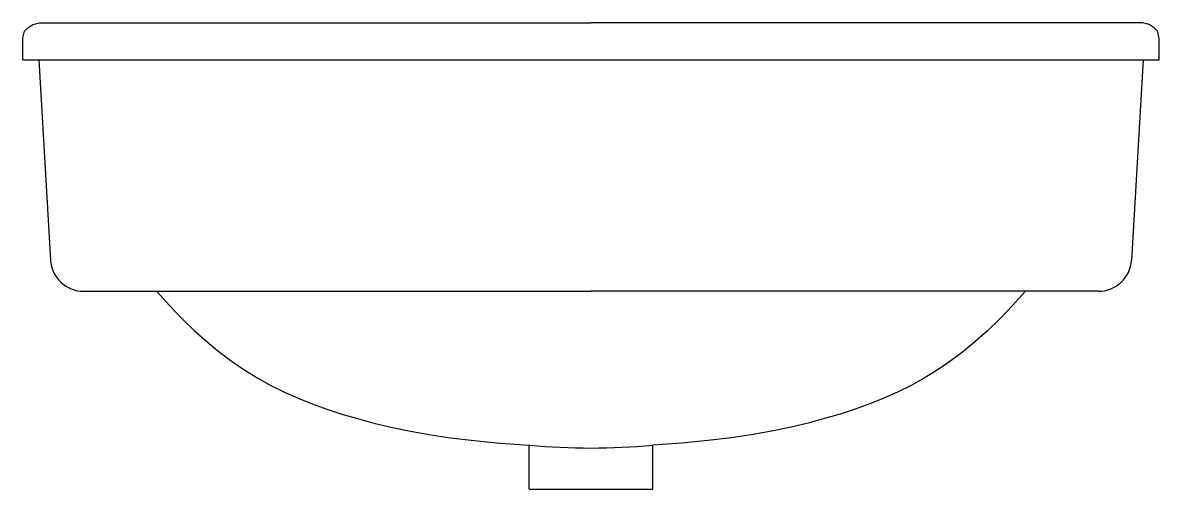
# Model space of a CAD drawing. Extents: x -845.39 to -844.891, y 500.054 to 500.259.
import ezdxf

# ---------------------------------------------------------------- set-up
doc = ezdxf.new("R2010")
doc.units = 0
doc.header["$LTSCALE"] = 50
doc.header["$MEASUREMENT"] = 0
doc.layers.add('A-PECAS', color=2, linetype='CONTINUOUS')

msp = doc.modelspace()

# ---------------------------------------------------------------- linework, layer by layer
at = {"layer": 'A-PECAS', "color": 2}
for p, q in [((-845.39026, 500.24244), (-845.39027, 500.2521)), ((-844.89105, 500.24244), (-844.89103, 500.2521)), ((-845.38315, 500.24244), (-845.37807, 500.15448)), ((-844.89815, 500.24244), (-844.90324, 500.15448)), ((-845.36352, 500.14075), (-845.14065, 500.14075)), ((-844.91779, 500.14075), (-845.14065, 500.14075)), ((-845.16775, 500.05379), (-845.16775, 500.07315)), ((-845.11356, 500.05379), (-845.11356, 500.07315)), ((-845.16775, 500.05379), (-845.11356, 500.05379))]:
    msp.add_line(p, q, dxfattribs=at)
at = {"layer": 'A-PECAS', "color": 1}
msp.add_line((-845.39026, 500.24244), (-844.89105, 500.24244), dxfattribs=at)
at = {"layer": 'A-PECAS', "color": 2}
for points in [[(-845.39027, 500.2521), (-845.38954, 500.25504), (-845.38807, 500.25651), (-845.38586, 500.25798), (-845.38292, 500.25872), (-845.38292, 500.25872), (-845.38218, 500.25872), (-845.38145, 500.25872), (-845.37997, 500.25872), (-845.37924, 500.25872), (-845.14065, 500.25872)], [(-844.89103, 500.2521), (-844.89177, 500.25504), (-844.89324, 500.25651), (-844.89545, 500.25798), (-844.89839, 500.25872), (-844.89839, 500.25872), (-844.89913, 500.25872), (-844.89986, 500.25872), (-844.90133, 500.25872), (-844.90207, 500.25872), (-845.14065, 500.25872)], [(-845.33146, 500.14075), (-845.33139, 500.14066), (-845.32581, 500.13446), (-845.32028, 500.12872), (-845.31479, 500.12341), (-845.30931, 500.11851), (-845.30381, 500.114), (-845.29828, 500.10986), (-845.29269, 500.10605), (-845.28701, 500.10257), (-845.28123, 500.09937), (-845.27533, 500.09644), (-845.26928, 500.09375), (-845.26307, 500.09127), (-845.25667, 500.08897), (-845.25006, 500.08682), (-845.24322, 500.08481), (-845.23612, 500.0829), (-845.22863, 500.0811), (-845.22061, 500.07942), (-845.21193, 500.07787), (-845.20244, 500.07645), (-845.192, 500.07519), (-845.18049, 500.07408), (-845.16775, 500.07315)], [(-844.94985, 500.14075), (-844.94992, 500.14066), (-844.9555, 500.13446), (-844.96102, 500.12872), (-844.96652, 500.12341), (-844.972, 500.11851), (-844.97749, 500.114), (-844.98303, 500.10986), (-844.98862, 500.10605), (-844.9943, 500.10257), (-845.00008, 500.09937), (-845.00598, 500.09644), (-845.01203, 500.09375), (-845.01824, 500.09127), (-845.02464, 500.08897), (-845.03125, 500.08682), (-845.03808, 500.08481), (-845.04519, 500.0829), (-845.05268, 500.0811), (-845.0607, 500.07942), (-845.06938, 500.07787), (-845.07887, 500.07645), (-845.0893, 500.07519), (-845.10082, 500.07408), (-845.11356, 500.07315)]]:
    msp.add_lwpolyline(points, dxfattribs=at)
for centre, start, end in [((-845.36352, 500.15532), 183.3096, 270), ((-844.91779, 500.15532), 270, 356.6904)]:
    msp.add_arc(centre, 0.01457, start, end, dxfattribs=at)
at = {"layer": 'A-PECAS', "color": 1}
msp.add_arc((-845.14065, 500.37293), 0.30101, 264.8363, 275.1637, dxfattribs=at)

doc.saveas('drawing.dxf')
